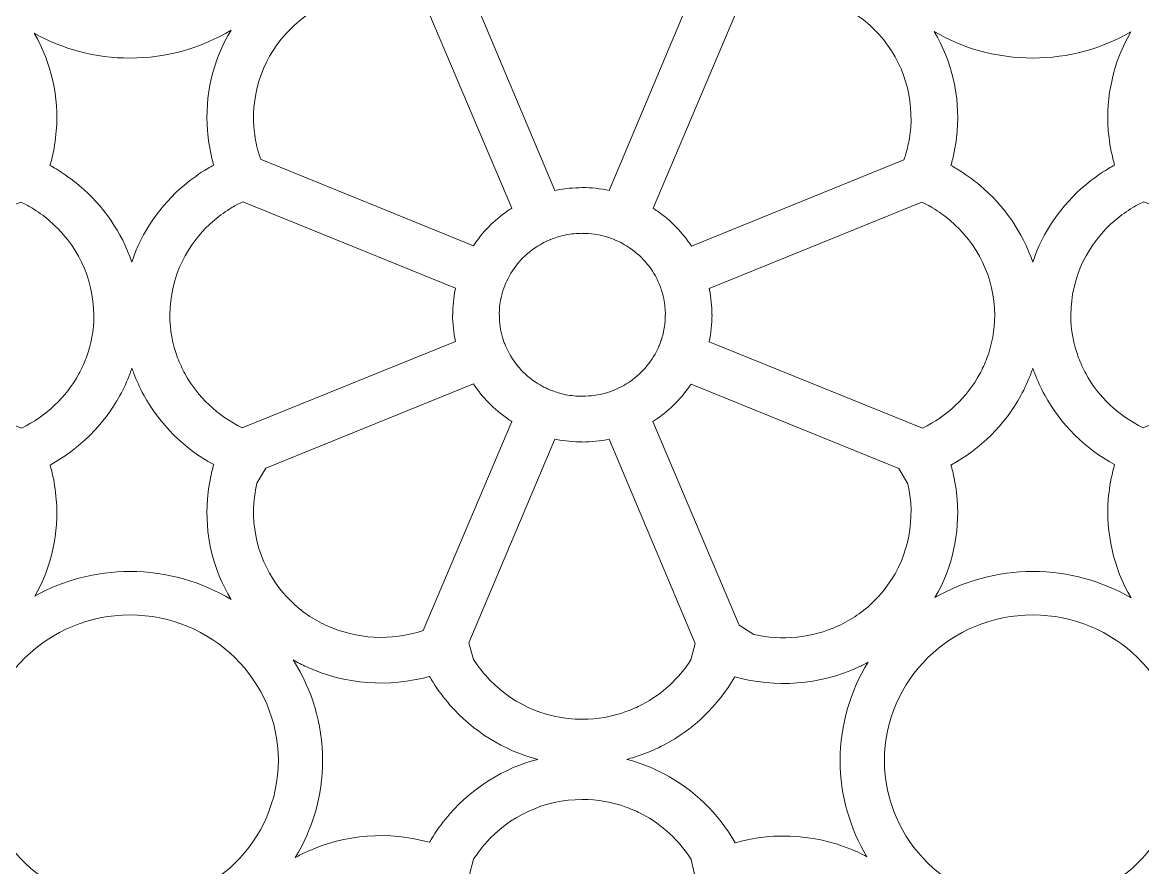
# Model space of a CAD drawing. Header units: millimetres. Extents: x -1200 to 1200, y -590 to 590.
# Drawn here: x -448 to 48.3, y -245 to 129.5 of the extents above; entities that cross this region are included whole.
import ezdxf

# ---------------------------------------------------------------- set-up
doc = ezdxf.new("R2010")
doc.units = ezdxf.units.MM
doc.header["$MEASUREMENT"] = 0
doc.layers.add('Layer 1', color=7, linetype='Continuous')

msp = doc.modelspace()

# ---------------------------------------------------------------- linework, layer by layer
at = {"layer": 'Layer 1', "color": 250, "lineweight": 20}
for points, knots in [([(-149.9857, 145.3803), (-149.9857, 145.3803), (-151.6668, 152.5979), (-151.6668, 152.5979), (-157.0127, 161.0682), (-164.5235, 168.0308), (-173.4206, 172.7046), (-175.6112, 173.8554), (-177.9947, 174.8997), (-180.5593, 175.825), (-186.6397, 178.0177), (-193.1551, 179.2146), (-199.8996, 179.2149), (-199.8996, 179.2149), (-199.8996, 179.1752), (-199.8996, 179.1752), (-199.8996, 179.1752), (-199.9059, 179.1752), (-199.9059, 179.1752), (-217.0427, 179.1752), (-232.4074, 171.6329), (-242.8531, 159.7001), (-244.7606, 157.5215), (-246.5062, 155.1964), (-248.069, 152.747), (-248.069, 152.747), (-250.0964, 145.2875), (-250.0964, 145.2875), (-250.0964, 145.2875), (-212.0232, 55.0432), (-212.0232, 55.0432), (-212.0232, 55.0432), (-211.2793, 55.1907), (-211.2793, 55.1907), (-207.605, 55.9171), (-203.8069, 56.2997), (-199.9216, 56.3007), (-199.9216, 56.3007), (-199.9216, 56.3401), (-199.9216, 56.3401), (-199.9216, 56.3401), (-199.9104, 56.3401), (-199.9104, 56.3401), (-195.8532, 56.3401), (-191.8472, 55.9038), (-187.9403, 55.0792), (-187.9403, 55.0792), (-149.9857, 145.3803), (-149.9857, 145.3803)], [0, 0, 0, 0, 0.0625, 0.0625, 0.0625, 0.125, 0.125, 0.125, 0.1875, 0.1875, 0.1875, 0.25, 0.25, 0.25, 0.3125, 0.3125, 0.3125, 0.375, 0.375, 0.375, 0.4375, 0.4375, 0.4375, 0.5, 0.5, 0.5, 0.5625, 0.5625, 0.5625, 0.625, 0.625, 0.625, 0.6875, 0.6875, 0.6875, 0.75, 0.75, 0.75, 0.8125, 0.8125, 0.8125, 0.875, 0.875, 0.875, 0.9375, 0.9375, 0.9375, 1, 1, 1, 1]), ([(-342.4428, 68.8806), (-342.4428, 68.8806), (-248.1617, 30.537), (-248.1617, 30.537), (-244.1764, 36.5587), (-239.0355, 41.8005), (-233.0426, 45.9622), (-232.4183, 46.396), (-231.7989, 46.8108), (-231.1805, 47.2084), (-231.1805, 47.2084), (-270.4789, 139.8828), (-270.4789, 139.8828), (-284.5319, 144.5406), (-299.9524, 143.7963), (-313.3371, 137.6173), (-316.2606, 136.267), (-319.0319, 134.7039), (-321.6111, 132.9311), (-324.1927, 131.1566), (-326.6982, 129.0949), (-329.0971, 126.7445), (-329.0971, 126.7445), (-329.0768, 126.7247), (-329.0768, 126.7247), (-329.0768, 126.7247), (-329.0866, 126.7154), (-329.0866, 126.7154), (-341.1931, 114.8384), (-346.6154, 98.8346), (-345.4014, 83.1242), (-345.1583, 79.9761), (-344.6767, 76.9228), (-343.9575, 74.002), (-343.532, 72.272), (-343.0277, 70.5624), (-342.4428, 68.8806)], [0, 0, 0, 0, 0.08333333, 0.08333333, 0.08333333, 0.16666667, 0.16666667, 0.16666667, 0.25, 0.25, 0.25, 0.33333333, 0.33333333, 0.33333333, 0.41666667, 0.41666667, 0.41666667, 0.5, 0.5, 0.5, 0.58333333, 0.58333333, 0.58333333, 0.66666667, 0.66666667, 0.66666667, 0.75, 0.75, 0.75, 0.83333333, 0.83333333, 0.83333333, 0.91666667, 0.91666667, 0.91666667, 1, 1, 1, 1]), ([(-151.5701, 30.3896), (-151.5701, 30.3896), (-57.3801, 68.6955), (-57.3801, 68.6955), (-56.7952, 70.3773), (-56.2889, 72.0879), (-55.863, 73.8183), (-55.1438, 76.7391), (-54.6622, 79.792), (-54.4191, 82.9404), (-53.205, 98.6509), (-58.6274, 114.6546), (-70.7339, 126.5317), (-70.7339, 126.5317), (-70.7437, 126.5409), (-70.7437, 126.5409), (-70.7437, 126.5409), (-70.7234, 126.5607), (-70.7234, 126.5607), (-73.1222, 128.9115), (-75.6275, 130.9731), (-78.2094, 132.7473), (-80.7882, 134.5205), (-83.5599, 136.0836), (-86.4833, 137.4332), (-98.1281, 142.8095), (-111.3154, 144.0711), (-123.8017, 141.2409), (-123.8017, 141.2409), (-130.2694, 137.5098), (-130.2694, 137.5098), (-130.2694, 137.5098), (-168.572, 47.1841), (-168.572, 47.1841), (-167.9209, 46.768), (-167.2812, 46.3427), (-166.6562, 45.9064), (-160.6776, 41.7359), (-155.5482, 36.4626), (-151.5701, 30.3896)], [0, 0, 0, 0, 0.07692308, 0.07692308, 0.07692308, 0.15384615, 0.15384615, 0.15384615, 0.23076923, 0.23076923, 0.23076923, 0.30769231, 0.30769231, 0.30769231, 0.38461538, 0.38461538, 0.38461538, 0.46153846, 0.46153846, 0.46153846, 0.53846154, 0.53846154, 0.53846154, 0.61538462, 0.61538462, 0.61538462, 0.69230769, 0.69230769, 0.69230769, 0.76923077, 0.76923077, 0.76923077, 0.84615385, 0.84615385, 0.84615385, 0.92307692, 0.92307692, 0.92307692, 1, 1, 1, 1]), ([(-442.7561, 124.7623), (-435.0803, 111.472), (-431.8288, 96.3504), (-432.9815, 81.4324), (-433.2961, 77.3629), (-433.9664, 73.2225), (-434.9918, 69.0565), (-435.2317, 68.0816), (-435.4926, 67.1081), (-435.773, 66.1384), (-434.8784, 65.6467), (-433.9908, 65.1385), (-433.1129, 64.6126), (-429.4694, 62.4292), (-426.0232, 59.9668), (-422.8092, 57.2585), (-412.1508, 48.2773), (-404.0059, 36.5912), (-399.5341, 23.3143), (-395.0753, 36.6665), (-386.9068, 48.4193), (-376.1992, 57.4419), (-372.9849, 60.1506), (-369.5391, 62.6129), (-365.8955, 64.7961), (-365.0177, 65.3219), (-364.1314, 65.8298), (-363.2368, 66.3215), (-363.5172, 67.2919), (-363.7771, 68.2654), (-364.017, 69.2406), (-365.0424, 73.4066), (-365.7127, 77.5467), (-366.0273, 81.6162), (-367.2139, 96.9728), (-363.7335, 112.5447), (-355.5645, 126.1128), (-368.5674, 118.2547), (-383.8952, 113.7191), (-400.3149, 113.7188), (-400.3149, 113.7188), (-400.3149, 113.6811), (-400.3149, 113.6811), (-400.3149, 113.6811), (-400.3174, 113.6811), (-400.3174, 113.6811), (-400.3174, 113.6811), (-400.3226, 113.6811), (-400.3226, 113.6811), (-400.3226, 113.6811), (-400.3226, 113.7188), (-400.3226, 113.7188), (-415.7777, 113.7198), (-430.2646, 117.7366), (-442.7561, 124.7623)], [0, 0, 0, 0, 0.05555556, 0.05555556, 0.05555556, 0.11111111, 0.11111111, 0.11111111, 0.16666667, 0.16666667, 0.16666667, 0.22222222, 0.22222222, 0.22222222, 0.27777778, 0.27777778, 0.27777778, 0.33333333, 0.33333333, 0.33333333, 0.38888889, 0.38888889, 0.38888889, 0.44444444, 0.44444444, 0.44444444, 0.5, 0.5, 0.5, 0.55555556, 0.55555556, 0.55555556, 0.61111111, 0.61111111, 0.61111111, 0.66666667, 0.66666667, 0.66666667, 0.72222222, 0.72222222, 0.72222222, 0.77777778, 0.77777778, 0.77777778, 0.83333333, 0.83333333, 0.83333333, 0.88888889, 0.88888889, 0.88888889, 0.94444444, 0.94444444, 0.94444444, 1, 1, 1, 1]), ([(-43.9783, 125.4647), (-36.0079, 112.0065), (-32.6203, 96.6139), (-33.7932, 81.4324), (-34.1078, 77.3629), (-34.7781, 73.2225), (-35.8035, 69.0565), (-36.0434, 68.0816), (-36.3043, 67.1081), (-36.5847, 66.1384), (-35.6901, 65.6467), (-34.8025, 65.1385), (-33.9246, 64.6126), (-30.2811, 62.4292), (-26.8348, 59.9668), (-23.621, 57.2585), (-12.9625, 48.2773), (-4.8177, 36.5912), (-0.3457, 23.3143), (4.113, 36.6665), (12.2815, 48.4193), (22.9891, 57.4419), (26.2034, 60.1506), (29.6492, 62.6129), (33.2928, 64.7961), (34.1707, 65.3219), (35.0569, 65.8298), (35.9515, 66.3215), (35.6711, 67.2919), (35.4113, 68.2654), (35.1713, 69.2406), (34.1459, 73.4066), (33.4756, 77.5467), (33.161, 81.6162), (31.9961, 96.6919), (35.3296, 111.9757), (43.1808, 125.3669), (30.4514, 117.9676), (15.5802, 113.7191), (-0.3137, 113.7188), (-0.3137, 113.7188), (-0.3137, 113.6811), (-0.3137, 113.6811), (-0.3137, 113.6811), (-0.3161, 113.6811), (-0.3161, 113.6811), (-0.3161, 113.6811), (-0.3213, 113.6811), (-0.3213, 113.6811), (-0.3213, 113.6811), (-0.3213, 113.7188), (-0.3213, 113.7188), (-16.2839, 113.7198), (-31.213, 118.0056), (-43.9783, 125.4647)], [0, 0, 0, 0, 0.05555556, 0.05555556, 0.05555556, 0.11111111, 0.11111111, 0.11111111, 0.16666667, 0.16666667, 0.16666667, 0.22222222, 0.22222222, 0.22222222, 0.27777778, 0.27777778, 0.27777778, 0.33333333, 0.33333333, 0.33333333, 0.38888889, 0.38888889, 0.38888889, 0.44444444, 0.44444444, 0.44444444, 0.5, 0.5, 0.5, 0.55555556, 0.55555556, 0.55555556, 0.61111111, 0.61111111, 0.61111111, 0.66666667, 0.66666667, 0.66666667, 0.72222222, 0.72222222, 0.72222222, 0.77777778, 0.77777778, 0.77777778, 0.83333333, 0.83333333, 0.83333333, 0.88888889, 0.88888889, 0.88888889, 0.94444444, 0.94444444, 0.94444444, 1, 1, 1, 1]), ([(-448.6723, 49.8856), (-448.6723, 49.8856), (-542.8783, 11.6286), (-542.8783, 11.6286), (-542.8019, 11.2994), (-542.7531, 11.0896), (-542.7346, 10.9976), (-542.7346, 10.9976), (-542.7346, 10.9579), (-542.7346, 10.9579), (-542.0354, 7.5108), (-541.667, 3.8364), (-541.666, -0.0357), (-541.666, -0.0357), (-541.6259, -0.0357), (-541.6259, -0.0357), (-541.6259, -0.0357), (-541.6259, -0.0466), (-541.6259, -0.0466), (-541.6259, -4.1076), (-542.0814, -8.1025), (-542.9432, -11.9825), (-542.9432, -11.9825), (-448.3462, -50.2546), (-448.3462, -50.2546), (-437.5075, -44.9997), (-428.6138, -36.5776), (-422.9812, -26.2572), (-421.8086, -24.1079), (-420.7438, -21.7695), (-419.8011, -19.2535), (-417.5655, -13.2882), (-416.3458, -6.8957), (-416.3455, -0.2783), (-416.3455, -0.2783), (-416.3856, -0.2783), (-416.3856, -0.2783), (-416.3856, -0.2783), (-416.3856, -0.2724), (-416.3856, -0.2724), (-416.3856, 16.5405), (-424.0738, 31.6149), (-436.2362, 41.8632), (-438.6186, 43.8711), (-441.172, 45.6956), (-443.8708, 47.3127), (-445.4081, 48.2342), (-447.0111, 49.0921), (-448.6723, 49.8856)], [0, 0, 0, 0, 0.0625, 0.0625, 0.0625, 0.125, 0.125, 0.125, 0.1875, 0.1875, 0.1875, 0.25, 0.25, 0.25, 0.3125, 0.3125, 0.3125, 0.375, 0.375, 0.375, 0.4375, 0.4375, 0.4375, 0.5, 0.5, 0.5, 0.5625, 0.5625, 0.5625, 0.625, 0.625, 0.625, 0.6875, 0.6875, 0.6875, 0.75, 0.75, 0.75, 0.8125, 0.8125, 0.8125, 0.875, 0.875, 0.875, 0.9375, 0.9375, 0.9375, 1, 1, 1, 1]), ([(-256.0719, 11.788), (-256.0719, 11.788), (-350.3372, 50.0693), (-350.3372, 50.0693), (-351.9987, 49.2758), (-353.5999, 48.4176), (-355.1376, 47.4965), (-357.8365, 45.879), (-360.3901, 44.0545), (-362.7723, 42.0466), (-374.9349, 31.7983), (-382.6232, 16.7243), (-382.6232, -0.0883), (-382.6232, -0.0883), (-382.6232, -0.0948), (-382.6232, -0.0948), (-382.6232, -0.0948), (-382.6633, -0.0948), (-382.6633, -0.0948), (-382.663, -6.7116), (-381.4433, -13.1045), (-379.2077, -19.0694), (-378.265, -21.5858), (-377.2002, -23.9238), (-376.0276, -26.0731), (-370.3953, -36.3939), (-361.5023, -44.8163), (-350.6629, -50.0715), (-350.6629, -50.0715), (-256.0945, -11.8114), (-256.0945, -11.8114), (-256.9382, -7.9725), (-257.3829, -4.0343), (-257.3829, -0.0466), (-257.3829, -0.0466), (-257.3829, -0.0357), (-257.3829, -0.0357), (-257.3829, -0.0357), (-257.3427, -0.0357), (-257.3427, -0.0357), (-257.3417, 3.7653), (-256.9535, 7.4844), (-256.2163, 11.0828), (-256.2163, 11.0828), (-256.0719, 11.788), (-256.0719, 11.788)], [0, 0, 0, 0, 0.06666667, 0.06666667, 0.06666667, 0.13333333, 0.13333333, 0.13333333, 0.2, 0.2, 0.2, 0.26666667, 0.26666667, 0.26666667, 0.33333333, 0.33333333, 0.33333333, 0.4, 0.4, 0.4, 0.46666667, 0.46666667, 0.46666667, 0.53333333, 0.53333333, 0.53333333, 0.6, 0.6, 0.6, 0.66666667, 0.66666667, 0.66666667, 0.73333333, 0.73333333, 0.73333333, 0.8, 0.8, 0.8, 0.86666667, 0.86666667, 0.86666667, 0.93333333, 0.93333333, 0.93333333, 1, 1, 1, 1]), ([(-49.484, 49.8856), (-49.484, 49.8856), (-143.69, 11.6286), (-143.69, 11.6286), (-143.6136, 11.2994), (-143.5648, 11.0896), (-143.5463, 10.9976), (-143.5463, 10.9976), (-143.5463, 10.9579), (-143.5463, 10.9579), (-142.8471, 7.5108), (-142.4788, 3.8364), (-142.4777, -0.0357), (-142.4777, -0.0357), (-142.4376, -0.0357), (-142.4376, -0.0357), (-142.4376, -0.0357), (-142.4376, -0.0466), (-142.4376, -0.0466), (-142.4376, -4.1076), (-142.8931, -8.1025), (-143.7549, -11.9825), (-143.7549, -11.9825), (-49.1579, -50.2546), (-49.1579, -50.2546), (-38.3192, -44.9997), (-29.4255, -36.5776), (-23.7929, -26.2572), (-22.6203, -24.1079), (-21.5555, -21.7695), (-20.6128, -19.2535), (-18.3772, -13.2882), (-17.1575, -6.8957), (-17.1571, -0.2783), (-17.1571, -0.2783), (-17.1973, -0.2783), (-17.1973, -0.2783), (-17.1973, -0.2783), (-17.1973, -0.2724), (-17.1973, -0.2724), (-17.1973, 16.5405), (-24.8856, 31.6149), (-37.0479, 41.8632), (-39.4303, 43.8711), (-41.9837, 45.6956), (-44.6825, 47.3127), (-46.2199, 48.2342), (-47.8228, 49.0921), (-49.484, 49.8856)], [0, 0, 0, 0, 0.0625, 0.0625, 0.0625, 0.125, 0.125, 0.125, 0.1875, 0.1875, 0.1875, 0.25, 0.25, 0.25, 0.3125, 0.3125, 0.3125, 0.375, 0.375, 0.375, 0.4375, 0.4375, 0.4375, 0.5, 0.5, 0.5, 0.5625, 0.5625, 0.5625, 0.625, 0.625, 0.625, 0.6875, 0.6875, 0.6875, 0.75, 0.75, 0.75, 0.8125, 0.8125, 0.8125, 0.875, 0.875, 0.875, 0.9375, 0.9375, 0.9375, 1, 1, 1, 1]), ([(143.1164, 11.788), (143.1164, 11.788), (48.8511, 50.0693), (48.8511, 50.0693), (47.1896, 49.2758), (45.5883, 48.4176), (44.0506, 47.4965), (41.3518, 45.879), (38.7982, 44.0545), (36.4161, 42.0466), (24.2534, 31.7983), (16.5651, 16.7243), (16.5651, -0.0883), (16.5651, -0.0883), (16.5651, -0.0948), (16.5651, -0.0948), (16.5651, -0.0948), (16.525, -0.0948), (16.525, -0.0948), (16.5253, -6.7116), (17.745, -13.1045), (19.9806, -19.0694), (20.9233, -21.5858), (21.9881, -23.9238), (23.1607, -26.0731), (28.793, -36.3939), (37.6859, -44.8163), (48.5253, -50.0715), (48.5253, -50.0715), (143.0938, -11.8114), (143.0938, -11.8114), (142.2501, -7.9725), (141.8054, -4.0343), (141.8054, -0.0466), (141.8054, -0.0466), (141.8054, -0.0357), (141.8054, -0.0357), (141.8054, -0.0357), (141.8455, -0.0357), (141.8455, -0.0357), (141.8465, 3.7653), (142.2347, 7.4844), (142.972, 11.0828), (142.972, 11.0828), (143.1164, 11.788), (143.1164, 11.788)], [0, 0, 0, 0, 0.06666667, 0.06666667, 0.06666667, 0.13333333, 0.13333333, 0.13333333, 0.2, 0.2, 0.2, 0.26666667, 0.26666667, 0.26666667, 0.33333333, 0.33333333, 0.33333333, 0.4, 0.4, 0.4, 0.46666667, 0.46666667, 0.46666667, 0.53333333, 0.53333333, 0.53333333, 0.6, 0.6, 0.6, 0.66666667, 0.66666667, 0.66666667, 0.73333333, 0.73333333, 0.73333333, 0.8, 0.8, 0.8, 0.86666667, 0.86666667, 0.86666667, 0.93333333, 0.93333333, 0.93333333, 1, 1, 1, 1]), ([(-234.6385, -12.0078), (-234.5276, -12.3185), (-234.4143, -12.6231), (-234.2988, -12.9208), (-234.2988, -12.9208), (-233.9061, -13.8498), (-233.9061, -13.8498), (-231.2126, -20.2225), (-226.7556, -25.658), (-221.1519, -29.5496), (-220.1433, -30.2501), (-218.9944, -30.9519), (-217.7113, -31.6503), (-216.7079, -32.1964), (-215.6047, -32.7247), (-214.4036, -33.2277), (-214.4036, -33.2277), (-214.3656, -33.2431), (-214.3656, -33.2431), (-214.3656, -33.2431), (-214.3237, -33.2602), (-214.3237, -33.2602), (-214.3237, -33.2602), (-214.0035, -33.3906), (-214.0035, -33.3906), (-212.2088, -34.1218), (-210.3282, -34.7199), (-208.3775, -35.1699), (-207.4139, -35.3923), (-207.4365, -35.4047), (-207.235, -35.4444), (-204.8745, -35.9111), (-202.4282, -36.1571), (-199.9216, -36.1574), (-199.9216, -36.1574), (-199.9216, -36.1178), (-199.9216, -36.1178), (-199.9216, -36.1178), (-199.9104, -36.1178), (-199.9104, -36.1178), (-196.2508, -36.1178), (-192.8014, -35.6302), (-189.6207, -34.723), (-189.0605, -34.5632), (-188.4317, -34.363), (-187.7359, -34.1242), (-187.2316, -33.9508), (-186.7461, -33.7725), (-186.278, -33.5904), (-186.278, -33.5904), (-185.8853, -33.4251), (-185.8853, -33.4251), (-185.8853, -33.4251), (-185.8801, -33.4231), (-185.8801, -33.4231), (-185.8801, -33.4231), (-185.7995, -33.3834), (-185.7995, -33.3834), (-184.5558, -32.876), (-183.3344, -32.2963), (-182.1426, -31.6506), (-180.9764, -31.019), (-179.8428, -30.3216), (-178.7484, -29.565), (-173.1238, -25.6765), (-168.6637, -20.2906), (-165.9796, -14.0068), (-165.9796, -14.0068), (-165.9419, -13.9192), (-165.9419, -13.9192), (-165.9419, -13.9192), (-165.9429, -13.9189), (-165.9429, -13.9189), (-165.6884, -13.3194), (-165.4501, -12.7144), (-165.2308, -12.1064), (-164.9751, -11.3984), (-164.7652, -10.7729), (-164.6044, -10.2357), (-163.6547, -7.065), (-163.1441, -3.648), (-163.1441, -0.0466), (-163.1441, -0.0466), (-163.1441, -0.0357), (-163.1441, -0.0357), (-163.1441, -0.0357), (-163.1036, -0.0357), (-163.1036, -0.0357), (-163.104, 2.2734), (-163.3586, 4.6399), (-163.8416, 7.0314), (-163.8416, 7.0314), (-163.8489, 7.0297), (-163.8489, 7.0297), (-163.8489, 7.0297), (-164.0802, 8.1739), (-164.0802, 8.1739), (-164.5329, 10.086), (-165.1244, 11.905), (-165.8398, 13.6177), (-165.8398, 13.6177), (-165.8669, 13.6834), (-165.8669, 13.6834), (-168.5298, 20.026), (-172.9902, 25.4677), (-178.6274, 29.4007), (-179.7466, 30.1815), (-180.8843, 30.8895), (-182.0335, 31.5174), (-183.0558, 32.0758), (-184.2806, 32.6507), (-185.7064, 33.2372), (-185.7064, 33.2372), (-185.6973, 33.2577), (-185.6973, 33.2577), (-185.6973, 33.2577), (-187.0233, 33.7778), (-187.0233, 33.7778), (-187.257, 33.8634), (-187.4938, 33.9482), (-187.7355, 34.0314), (-188.4313, 34.2702), (-189.0602, 34.4704), (-189.6203, 34.6302), (-192.8014, 35.5373), (-196.2508, 36.0249), (-199.9104, 36.0249), (-199.9104, 36.0249), (-199.9216, 36.0249), (-199.9216, 36.0249), (-199.9216, 36.0249), (-199.9216, 36.0646), (-199.9216, 36.0646), (-202.4278, 36.0643), (-204.8738, 35.8182), (-207.235, 35.3511), (-207.4526, 35.3084), (-207.4069, 35.3009), (-208.3775, 35.0771), (-210.3279, 34.6275), (-212.2088, 34.0286), (-214.0039, 33.2974), (-214.0039, 33.2974), (-214.1692, 33.23), (-214.1692, 33.23), (-215.4618, 32.6976), (-216.6434, 32.1385), (-217.712, 31.5571), (-218.9948, 30.859), (-220.1437, 30.1569), (-221.1523, 29.4564), (-226.7556, 25.5648), (-231.2122, 20.1297), (-233.9061, 13.7566), (-233.9061, 13.7566), (-234.287, 12.856), (-234.287, 12.856), (-234.8492, 11.4027), (-235.3277, 9.8598), (-235.717, 8.2324), (-235.9464, 7.2733), (-235.953, 7.3188), (-235.9949, 7.1152), (-236.4671, 4.8086), (-236.7165, 2.4168), (-236.7168, -0.0357), (-236.7168, -0.0357), (-236.6764, -0.0357), (-236.6764, -0.0357), (-236.6764, -0.0357), (-236.6764, -0.0466), (-236.6764, -0.0466), (-236.6764, -3.6409), (-236.1777, -7.0301), (-235.2503, -10.1563), (-235.0874, -10.7058), (-234.8823, -11.3252), (-234.6385, -12.0078)], [0, 0, 0, 0, 0.01694915, 0.01694915, 0.01694915, 0.03389831, 0.03389831, 0.03389831, 0.05084746, 0.05084746, 0.05084746, 0.06779661, 0.06779661, 0.06779661, 0.08474576, 0.08474576, 0.08474576, 0.10169492, 0.10169492, 0.10169492, 0.11864407, 0.11864407, 0.11864407, 0.13559322, 0.13559322, 0.13559322, 0.15254237, 0.15254237, 0.15254237, 0.16949153, 0.16949153, 0.16949153, 0.18644068, 0.18644068, 0.18644068, 0.20338983, 0.20338983, 0.20338983, 0.22033898, 0.22033898, 0.22033898, 0.23728814, 0.23728814, 0.23728814, 0.25423729, 0.25423729, 0.25423729, 0.27118644, 0.27118644, 0.27118644, 0.28813559, 0.28813559, 0.28813559, 0.30508475, 0.30508475, 0.30508475, 0.3220339, 0.3220339, 0.3220339, 0.33898305, 0.33898305, 0.33898305, 0.3559322, 0.3559322, 0.3559322, 0.37288136, 0.37288136, 0.37288136, 0.38983051, 0.38983051, 0.38983051, 0.40677966, 0.40677966, 0.40677966, 0.42372881, 0.42372881, 0.42372881, 0.44067797, 0.44067797, 0.44067797, 0.45762712, 0.45762712, 0.45762712, 0.47457627, 0.47457627, 0.47457627, 0.49152542, 0.49152542, 0.49152542, 0.50847458, 0.50847458, 0.50847458, 0.52542373, 0.52542373, 0.52542373, 0.54237288, 0.54237288, 0.54237288, 0.55932203, 0.55932203, 0.55932203, 0.57627119, 0.57627119, 0.57627119, 0.59322034, 0.59322034, 0.59322034, 0.61016949, 0.61016949, 0.61016949, 0.62711864, 0.62711864, 0.62711864, 0.6440678, 0.6440678, 0.6440678, 0.66101695, 0.66101695, 0.66101695, 0.6779661, 0.6779661, 0.6779661, 0.69491525, 0.69491525, 0.69491525, 0.71186441, 0.71186441, 0.71186441, 0.72881356, 0.72881356, 0.72881356, 0.74576271, 0.74576271, 0.74576271, 0.76271186, 0.76271186, 0.76271186, 0.77966102, 0.77966102, 0.77966102, 0.79661017, 0.79661017, 0.79661017, 0.81355932, 0.81355932, 0.81355932, 0.83050847, 0.83050847, 0.83050847, 0.84745763, 0.84745763, 0.84745763, 0.86440678, 0.86440678, 0.86440678, 0.88135593, 0.88135593, 0.88135593, 0.89830508, 0.89830508, 0.89830508, 0.91525424, 0.91525424, 0.91525424, 0.93220339, 0.93220339, 0.93220339, 0.94915254, 0.94915254, 0.94915254, 0.96610169, 0.96610169, 0.96610169, 0.98305085, 0.98305085, 0.98305085, 1, 1, 1, 1]), ([(-399.4727, -23.6484), (-399.7621, -24.5189), (-400.0684, -25.3812), (-400.3888, -26.2366), (-401.5852, -29.4285), (-403.0566, -32.6176), (-404.7827, -35.7797), (-411.8421, -48.7161), (-422.6335, -59.4499), (-435.7622, -66.6391), (-435.486, -67.5962), (-435.2282, -68.5553), (-434.9918, -69.5172), (-433.9664, -73.6832), (-433.2961, -77.8233), (-432.9815, -81.8931), (-431.8445, -96.6102), (-434.9921, -111.5272), (-442.4464, -124.6864), (-430.0243, -117.7672), (-415.6486, -113.813), (-400.3198, -113.8126), (-400.3198, -113.8126), (-400.3198, -113.775), (-400.3198, -113.775), (-400.3198, -113.775), (-400.3174, -113.775), (-400.3174, -113.775), (-400.3174, -113.775), (-400.3121, -113.775), (-400.3121, -113.775), (-400.3121, -113.775), (-400.3121, -113.8126), (-400.3121, -113.8126), (-383.8735, -113.8136), (-368.5294, -118.3612), (-355.5175, -126.2368), (-363.7177, -112.653), (-367.2132, -97.0671), (-366.0273, -81.7104), (-365.7134, -77.6412), (-365.0427, -73.5012), (-364.0177, -69.3345), (-363.7812, -68.3719), (-363.5256, -67.4128), (-363.2493, -66.455), (-376.3771, -59.2655), (-387.1666, -48.532), (-394.2261, -35.5963), (-395.9522, -32.4335), (-397.4236, -29.2448), (-398.6199, -26.0525), (-398.9178, -25.2574), (-399.2017, -24.4563), (-399.4727, -23.6484)], [0, 0, 0, 0, 0.05555556, 0.05555556, 0.05555556, 0.11111111, 0.11111111, 0.11111111, 0.16666667, 0.16666667, 0.16666667, 0.22222222, 0.22222222, 0.22222222, 0.27777778, 0.27777778, 0.27777778, 0.33333333, 0.33333333, 0.33333333, 0.38888889, 0.38888889, 0.38888889, 0.44444444, 0.44444444, 0.44444444, 0.5, 0.5, 0.5, 0.55555556, 0.55555556, 0.55555556, 0.61111111, 0.61111111, 0.61111111, 0.66666667, 0.66666667, 0.66666667, 0.72222222, 0.72222222, 0.72222222, 0.77777778, 0.77777778, 0.77777778, 0.83333333, 0.83333333, 0.83333333, 0.88888889, 0.88888889, 0.88888889, 0.94444444, 0.94444444, 0.94444444, 1, 1, 1, 1]), ([(-0.2843, -23.6484), (-0.5738, -24.5189), (-0.88, -25.3812), (-1.2006, -26.2366), (-2.3968, -29.4285), (-3.8683, -32.6176), (-5.5944, -35.7797), (-12.6538, -48.7161), (-23.4452, -59.4499), (-36.5739, -66.6391), (-36.2977, -67.5962), (-36.04, -68.5553), (-35.8035, -69.5172), (-34.7781, -73.6832), (-34.1078, -77.8233), (-33.7932, -81.8931), (-32.6363, -96.8655), (-35.9154, -112.0453), (-43.6512, -125.3701), (-30.9573, -118.0276), (-16.1458, -113.813), (-0.3185, -113.8126), (-0.3185, -113.8126), (-0.3185, -113.775), (-0.3185, -113.775), (-0.3185, -113.775), (-0.3161, -113.775), (-0.3161, -113.775), (-0.3161, -113.775), (-0.3109, -113.775), (-0.3109, -113.775), (-0.3109, -113.775), (-0.3109, -113.8126), (-0.3109, -113.8126), (15.6011, -113.8136), (30.488, -118.0745), (43.2269, -125.4902), (35.345, -112.0833), (31.9968, -96.7868), (33.161, -81.7104), (33.4749, -77.6412), (34.1456, -73.5012), (35.1706, -69.3345), (35.407, -68.3719), (35.6627, -67.4128), (35.9389, -66.455), (22.8112, -59.2655), (12.0216, -48.532), (4.9622, -35.5963), (3.2362, -32.4335), (1.7647, -29.2448), (0.5684, -26.0525), (0.2705, -25.2574), (-0.0133, -24.4563), (-0.2843, -23.6484)], [0, 0, 0, 0, 0.05555556, 0.05555556, 0.05555556, 0.11111111, 0.11111111, 0.11111111, 0.16666667, 0.16666667, 0.16666667, 0.22222222, 0.22222222, 0.22222222, 0.27777778, 0.27777778, 0.27777778, 0.33333333, 0.33333333, 0.33333333, 0.38888889, 0.38888889, 0.38888889, 0.44444444, 0.44444444, 0.44444444, 0.5, 0.5, 0.5, 0.55555556, 0.55555556, 0.55555556, 0.61111111, 0.61111111, 0.61111111, 0.66666667, 0.66666667, 0.66666667, 0.72222222, 0.72222222, 0.72222222, 0.77777778, 0.77777778, 0.77777778, 0.83333333, 0.83333333, 0.83333333, 0.88888889, 0.88888889, 0.88888889, 0.94444444, 0.94444444, 0.94444444, 1, 1, 1, 1]), ([(-340.1548, -68.0431), (-340.1548, -68.0431), (-344.1029, -74.6974), (-344.1029, -74.6974), (-344.7419, -77.4355), (-345.1747, -80.2849), (-345.4014, -83.2187), (-346.6165, -98.9521), (-341.2092, -114.9565), (-329.1267, -126.8079), (-329.1267, -126.8079), (-329.0866, -126.8079), (-329.0866, -126.8079), (-329.0866, -126.8079), (-329.0768, -126.8175), (-329.0768, -126.8175), (-329.0768, -126.8175), (-329.0971, -126.8374), (-329.0971, -126.8374), (-326.6979, -129.1881), (-324.1927, -131.2504), (-321.6111, -133.0246), (-319.0315, -134.7981), (-316.2606, -136.3616), (-313.3375, -137.7108), (-299.9524, -143.8909), (-284.5308, -144.6344), (-270.4775, -139.976), (-270.4775, -139.976), (-231.1805, -47.3033), (-231.1805, -47.3033), (-231.7985, -46.9056), (-232.4183, -46.4892), (-233.0422, -46.0553), (-239.0358, -41.8934), (-244.1774, -36.6533), (-248.1628, -30.6309), (-248.1628, -30.6309), (-340.1548, -68.0431), (-340.1548, -68.0431)], [0, 0, 0, 0, 0.07692308, 0.07692308, 0.07692308, 0.15384615, 0.15384615, 0.15384615, 0.23076923, 0.23076923, 0.23076923, 0.30769231, 0.30769231, 0.30769231, 0.38461538, 0.38461538, 0.38461538, 0.46153846, 0.46153846, 0.46153846, 0.53846154, 0.53846154, 0.53846154, 0.61538462, 0.61538462, 0.61538462, 0.69230769, 0.69230769, 0.69230769, 0.76923077, 0.76923077, 0.76923077, 0.84615385, 0.84615385, 0.84615385, 0.92307692, 0.92307692, 0.92307692, 1, 1, 1, 1]), ([(-59.6653, -68.2268), (-59.6653, -68.2268), (-151.7494, -30.777), (-151.7494, -30.777), (-155.7498, -36.7987), (-160.8855, -42.0214), (-166.8581, -46.1508), (-167.459, -46.5665), (-168.0705, -46.972), (-168.6899, -47.3662), (-168.6899, -47.3662), (-130.4249, -137.603), (-130.4249, -137.603), (-130.4249, -137.603), (-123.9412, -141.6725), (-123.9412, -141.6725), (-111.4141, -144.543), (-98.1713, -143.2903), (-86.4833, -137.8938), (-83.5599, -136.5443), (-80.7882, -134.9812), (-78.2094, -133.208), (-75.6275, -131.4338), (-73.1222, -129.3722), (-70.7234, -127.0214), (-70.7234, -127.0214), (-70.7437, -127.0016), (-70.7437, -127.0016), (-70.7437, -127.0016), (-70.7339, -126.9924), (-70.7339, -126.9924), (-58.6274, -115.1153), (-53.205, -99.1119), (-54.4191, -83.4011), (-54.6458, -80.4683), (-55.0796, -77.619), (-55.7189, -74.8819), (-55.7189, -74.8819), (-59.6653, -68.2268), (-59.6653, -68.2268)], [0, 0, 0, 0, 0.07692308, 0.07692308, 0.07692308, 0.15384615, 0.15384615, 0.15384615, 0.23076923, 0.23076923, 0.23076923, 0.30769231, 0.30769231, 0.30769231, 0.38461538, 0.38461538, 0.38461538, 0.46153846, 0.46153846, 0.46153846, 0.53846154, 0.53846154, 0.53846154, 0.61538462, 0.61538462, 0.61538462, 0.69230769, 0.69230769, 0.69230769, 0.76923077, 0.76923077, 0.76923077, 0.84615385, 0.84615385, 0.84615385, 0.92307692, 0.92307692, 0.92307692, 1, 1, 1, 1]), ([(-151.8512, -152.9822), (-151.8512, -152.9822), (-149.8734, -145.7414), (-149.8734, -145.7414), (-149.8734, -145.7414), (-187.9403, -55.173), (-187.9403, -55.173), (-191.8472, -55.9984), (-195.8528, -56.4329), (-199.9104, -56.4329), (-199.9104, -56.4329), (-199.9216, -56.4329), (-199.9216, -56.4329), (-199.9216, -56.4329), (-199.9216, -56.3936), (-199.9216, -56.3936), (-203.8065, -56.3926), (-207.605, -56.01), (-211.2793, -55.2839), (-211.2793, -55.2839), (-212.0229, -55.1364), (-212.0229, -55.1364), (-212.0229, -55.1364), (-250.1281, -145.4546), (-250.1281, -145.4546), (-250.1281, -145.4546), (-248.0697, -152.8402), (-248.0697, -152.8402), (-246.5065, -155.2899), (-244.7609, -157.6143), (-242.8531, -159.7933), (-232.4074, -171.7261), (-217.0427, -179.2685), (-199.9059, -179.2685), (-199.9059, -179.2685), (-199.8996, -179.2685), (-199.8996, -179.2685), (-199.8996, -179.2685), (-199.8996, -179.3081), (-199.8996, -179.3081), (-193.1551, -179.3078), (-186.6397, -178.1109), (-180.5593, -175.9182), (-177.9947, -174.9929), (-175.6116, -173.9489), (-173.4206, -172.7979), (-164.6256, -168.1781), (-157.185, -161.3211), (-151.8512, -152.9822)], [0, 0, 0, 0, 0.0625, 0.0625, 0.0625, 0.125, 0.125, 0.125, 0.1875, 0.1875, 0.1875, 0.25, 0.25, 0.25, 0.3125, 0.3125, 0.3125, 0.375, 0.375, 0.375, 0.4375, 0.4375, 0.4375, 0.5, 0.5, 0.5, 0.5625, 0.5625, 0.5625, 0.625, 0.625, 0.625, 0.6875, 0.6875, 0.6875, 0.75, 0.75, 0.75, 0.8125, 0.8125, 0.8125, 0.875, 0.875, 0.875, 0.9375, 0.9375, 0.9375, 1, 1, 1, 1]), ([(-334.6335, -197.5319), (-334.6335, -197.5319), (-334.6335, -197.5295), (-334.6335, -197.5295), (-334.6335, -197.5295), (-334.5951, -197.5295), (-334.5951, -197.5295), (-334.5954, -179.7629), (-341.9642, -163.65), (-353.8744, -151.9653), (-365.7835, -140.2812), (-382.205, -133.0523), (-400.3121, -133.0513), (-400.3121, -133.0513), (-400.3121, -133.089), (-400.3121, -133.089), (-400.3121, -133.089), (-400.3174, -133.089), (-400.3174, -133.089), (-400.3174, -133.089), (-400.3198, -133.089), (-400.3198, -133.089), (-400.3198, -133.089), (-400.3198, -133.0513), (-400.3198, -133.0513), (-418.4283, -133.0516), (-434.8519, -140.2812), (-446.7617, -151.9667), (-458.6705, -163.651), (-466.0386, -179.7622), (-466.0397, -197.5268), (-466.0397, -197.5268), (-466.0013, -197.5268), (-466.0013, -197.5268), (-466.0013, -197.5268), (-466.0013, -197.5319), (-466.0013, -197.5319), (-466.0013, -197.5319), (-466.0013, -197.5343), (-466.0013, -197.5343), (-466.0013, -197.5343), (-466.0397, -197.5343), (-466.0397, -197.5343), (-466.0393, -215.3006), (-458.6705, -231.4135), (-446.76, -243.0982), (-434.8508, -254.7819), (-418.4293, -262.0108), (-400.3226, -262.0118), (-400.3226, -262.0118), (-400.3226, -261.9742), (-400.3226, -261.9742), (-400.3226, -261.9742), (-400.3174, -261.9742), (-400.3174, -261.9742), (-400.3174, -261.9742), (-400.3149, -261.9742), (-400.3149, -261.9742), (-400.3149, -261.9742), (-400.3149, -262.0118), (-400.3149, -262.0118), (-382.2061, -262.0115), (-365.7828, -254.7819), (-353.8726, -243.0968), (-341.9635, -231.4125), (-334.5961, -215.3016), (-334.5951, -197.537), (-334.5951, -197.537), (-334.6335, -197.537), (-334.6335, -197.537), (-334.6335, -197.537), (-334.6335, -197.5319), (-334.6335, -197.5319)], [0, 0, 0, 0, 0.04166667, 0.04166667, 0.04166667, 0.08333333, 0.08333333, 0.08333333, 0.125, 0.125, 0.125, 0.16666667, 0.16666667, 0.16666667, 0.20833333, 0.20833333, 0.20833333, 0.25, 0.25, 0.25, 0.29166667, 0.29166667, 0.29166667, 0.33333333, 0.33333333, 0.33333333, 0.375, 0.375, 0.375, 0.41666667, 0.41666667, 0.41666667, 0.45833333, 0.45833333, 0.45833333, 0.5, 0.5, 0.5, 0.54166667, 0.54166667, 0.54166667, 0.58333333, 0.58333333, 0.58333333, 0.625, 0.625, 0.625, 0.66666667, 0.66666667, 0.66666667, 0.70833333, 0.70833333, 0.70833333, 0.75, 0.75, 0.75, 0.79166667, 0.79166667, 0.79166667, 0.83333333, 0.83333333, 0.83333333, 0.875, 0.875, 0.875, 0.91666667, 0.91666667, 0.91666667, 0.95833333, 0.95833333, 0.95833333, 1, 1, 1, 1]), ([(65.3679, -197.5319), (65.3679, -197.5319), (65.3679, -197.5295), (65.3679, -197.5295), (65.3679, -197.5295), (65.4062, -197.5295), (65.4062, -197.5295), (65.4058, -179.7629), (58.037, -163.65), (46.1269, -151.9653), (34.2178, -140.2812), (17.7963, -133.0523), (-0.3109, -133.0513), (-0.3109, -133.0513), (-0.3109, -133.089), (-0.3109, -133.089), (-0.3109, -133.089), (-0.3161, -133.089), (-0.3161, -133.089), (-0.3161, -133.089), (-0.3185, -133.089), (-0.3185, -133.089), (-0.3185, -133.089), (-0.3185, -133.0513), (-0.3185, -133.0513), (-18.4271, -133.0516), (-34.8506, -140.2812), (-46.7604, -151.9667), (-58.6692, -163.651), (-66.0374, -179.7622), (-66.0384, -197.5268), (-66.0384, -197.5268), (-66, -197.5268), (-66, -197.5268), (-66, -197.5268), (-66, -197.5319), (-66, -197.5319), (-66, -197.5319), (-66, -197.5343), (-66, -197.5343), (-66, -197.5343), (-66.0384, -197.5343), (-66.0384, -197.5343), (-66.0381, -215.3006), (-58.6692, -231.4135), (-46.7587, -243.0982), (-34.8496, -254.7819), (-18.4281, -262.0108), (-0.3213, -262.0118), (-0.3213, -262.0118), (-0.3213, -261.9742), (-0.3213, -261.9742), (-0.3213, -261.9742), (-0.3161, -261.9742), (-0.3161, -261.9742), (-0.3161, -261.9742), (-0.3137, -261.9742), (-0.3137, -261.9742), (-0.3137, -261.9742), (-0.3137, -262.0118), (-0.3137, -262.0118), (17.7952, -262.0115), (34.2185, -254.7819), (46.1286, -243.0968), (58.0377, -231.4125), (65.4051, -215.3016), (65.4062, -197.537), (65.4062, -197.537), (65.3679, -197.537), (65.3679, -197.537), (65.3679, -197.537), (65.3679, -197.5319), (65.3679, -197.5319)], [0, 0, 0, 0, 0.04166667, 0.04166667, 0.04166667, 0.08333333, 0.08333333, 0.08333333, 0.125, 0.125, 0.125, 0.16666667, 0.16666667, 0.16666667, 0.20833333, 0.20833333, 0.20833333, 0.25, 0.25, 0.25, 0.29166667, 0.29166667, 0.29166667, 0.33333333, 0.33333333, 0.33333333, 0.375, 0.375, 0.375, 0.41666667, 0.41666667, 0.41666667, 0.45833333, 0.45833333, 0.45833333, 0.5, 0.5, 0.5, 0.54166667, 0.54166667, 0.54166667, 0.58333333, 0.58333333, 0.58333333, 0.625, 0.625, 0.625, 0.66666667, 0.66666667, 0.66666667, 0.70833333, 0.70833333, 0.70833333, 0.75, 0.75, 0.75, 0.79166667, 0.79166667, 0.79166667, 0.83333333, 0.83333333, 0.83333333, 0.875, 0.875, 0.875, 0.91666667, 0.91666667, 0.91666667, 0.95833333, 0.95833333, 0.95833333, 1, 1, 1, 1]), ([(-327.0818, -240.5712), (-325.4527, -239.6672), (-323.8093, -238.833), (-322.1534, -238.0685), (-305.0884, -230.1902), (-285.6298, -228.7824), (-267.5677, -233.8094), (-267.0756, -232.9495), (-266.566, -232.0968), (-266.0408, -231.253), (-263.8153, -227.6783), (-261.3055, -224.2972), (-258.5446, -221.144), (-248.4352, -209.5951), (-234.9647, -201.0574), (-219.6595, -197.056), (-234.9647, -193.0545), (-248.4352, -184.5151), (-258.5446, -172.9662), (-261.3055, -169.813), (-263.8153, -166.4319), (-266.0408, -162.8572), (-266.566, -162.0133), (-267.0759, -161.162), (-267.5677, -160.3021), (-285.6298, -165.3294), (-305.0891, -163.921), (-322.1538, -156.0424), (-324.1218, -155.1335), (-326.0732, -154.1272), (-328.0019, -153.0213), (-319.7563, -165.9067), (-314.9862, -181.1648), (-314.9858, -197.5295), (-314.9858, -197.5295), (-314.9474, -197.5295), (-314.9474, -197.5295), (-314.9474, -197.5295), (-314.9474, -197.5319), (-314.9474, -197.5319), (-314.9474, -197.5319), (-314.9474, -197.537), (-314.9474, -197.537), (-314.9474, -197.537), (-314.9858, -197.537), (-314.9858, -197.537), (-314.9868, -213.2821), (-319.403, -228.0023), (-327.0818, -240.5712)], [0, 0, 0, 0, 0.0625, 0.0625, 0.0625, 0.125, 0.125, 0.125, 0.1875, 0.1875, 0.1875, 0.25, 0.25, 0.25, 0.3125, 0.3125, 0.3125, 0.375, 0.375, 0.375, 0.4375, 0.4375, 0.4375, 0.5, 0.5, 0.5, 0.5625, 0.5625, 0.5625, 0.625, 0.625, 0.625, 0.6875, 0.6875, 0.6875, 0.75, 0.75, 0.75, 0.8125, 0.8125, 0.8125, 0.875, 0.875, 0.875, 0.9375, 0.9375, 0.9375, 1, 1, 1, 1]), ([(-73.2513, -154.0057), (-74.7116, -154.8016), (-76.1851, -155.5414), (-77.6671, -156.2254), (-94.7687, -164.1212), (-114.2772, -165.52), (-132.3724, -160.4537), (-139.6998, -173.2471), (-150.595, -183.7609), (-163.7147, -190.6528), (-166.9377, -192.3462), (-170.1882, -193.7899), (-173.4415, -194.9635), (-175.6492, -195.7598), (-177.9079, -196.4592), (-180.2104, -197.056), (-177.9079, -197.6527), (-175.6492, -198.3504), (-173.4415, -199.1467), (-170.1882, -200.3203), (-166.9377, -201.764), (-163.7147, -203.4574), (-150.4865, -210.4064), (-139.5194, -221.0396), (-132.1917, -233.9761), (-114.1471, -228.9696), (-94.7115, -230.3828), (-77.6671, -238.2523), (-76.3658, -238.8532), (-75.0709, -239.4964), (-73.786, -240.1835), (-81.3201, -227.6998), (-85.6473, -213.1185), (-85.6477, -197.5343), (-85.6477, -197.5343), (-85.686, -197.5343), (-85.686, -197.5343), (-85.686, -197.5343), (-85.686, -197.5319), (-85.686, -197.5319), (-85.686, -197.5319), (-85.686, -197.5268), (-85.686, -197.5268), (-85.686, -197.5268), (-85.6477, -197.5268), (-85.6477, -197.5268), (-85.6466, -181.5782), (-81.1147, -166.68), (-73.2513, -154.0057)], [0, 0, 0, 0, 0.0625, 0.0625, 0.0625, 0.125, 0.125, 0.125, 0.1875, 0.1875, 0.1875, 0.25, 0.25, 0.25, 0.3125, 0.3125, 0.3125, 0.375, 0.375, 0.375, 0.4375, 0.4375, 0.4375, 0.5, 0.5, 0.5, 0.5625, 0.5625, 0.5625, 0.625, 0.625, 0.625, 0.6875, 0.6875, 0.6875, 0.75, 0.75, 0.75, 0.8125, 0.8125, 0.8125, 0.875, 0.875, 0.875, 0.9375, 0.9375, 0.9375, 1, 1, 1, 1]), ([(-149.9857, -248.6367), (-149.9857, -248.6367), (-151.6668, -241.4191), (-151.6668, -241.4191), (-157.0127, -232.9488), (-164.5235, -225.9862), (-173.4206, -221.3124), (-175.6112, -220.1616), (-177.9947, -219.1173), (-180.5593, -218.192), (-186.6397, -215.9993), (-193.1551, -214.8024), (-199.8996, -214.802), (-199.8996, -214.802), (-199.8996, -214.8418), (-199.8996, -214.8418), (-199.8996, -214.8418), (-199.9059, -214.8418), (-199.9059, -214.8418), (-217.0427, -214.8418), (-232.4074, -222.3841), (-242.8531, -234.3168), (-244.7606, -236.4955), (-246.5062, -238.8206), (-248.069, -241.27), (-248.069, -241.27), (-250.0964, -248.7295), (-250.0964, -248.7295), (-250.0964, -248.7295), (-212.0232, -338.9738), (-212.0232, -338.9738), (-212.0232, -338.9738), (-211.2793, -338.8263), (-211.2793, -338.8263), (-207.605, -338.0998), (-203.8069, -337.7173), (-199.9216, -337.7163), (-199.9216, -337.7163), (-199.9216, -337.6769), (-199.9216, -337.6769), (-199.9216, -337.6769), (-199.9104, -337.6769), (-199.9104, -337.6769), (-195.8532, -337.6769), (-191.8472, -338.1132), (-187.9403, -338.9378), (-187.9403, -338.9378), (-149.9857, -248.6367), (-149.9857, -248.6367)], [0, 0, 0, 0, 0.0625, 0.0625, 0.0625, 0.125, 0.125, 0.125, 0.1875, 0.1875, 0.1875, 0.25, 0.25, 0.25, 0.3125, 0.3125, 0.3125, 0.375, 0.375, 0.375, 0.4375, 0.4375, 0.4375, 0.5, 0.5, 0.5, 0.5625, 0.5625, 0.5625, 0.625, 0.625, 0.625, 0.6875, 0.6875, 0.6875, 0.75, 0.75, 0.75, 0.8125, 0.8125, 0.8125, 0.875, 0.875, 0.875, 0.9375, 0.9375, 0.9375, 1, 1, 1, 1])]:
    msp.add_open_spline(points, degree=3, knots=knots, dxfattribs=at)

doc.saveas('drawing.dxf')
